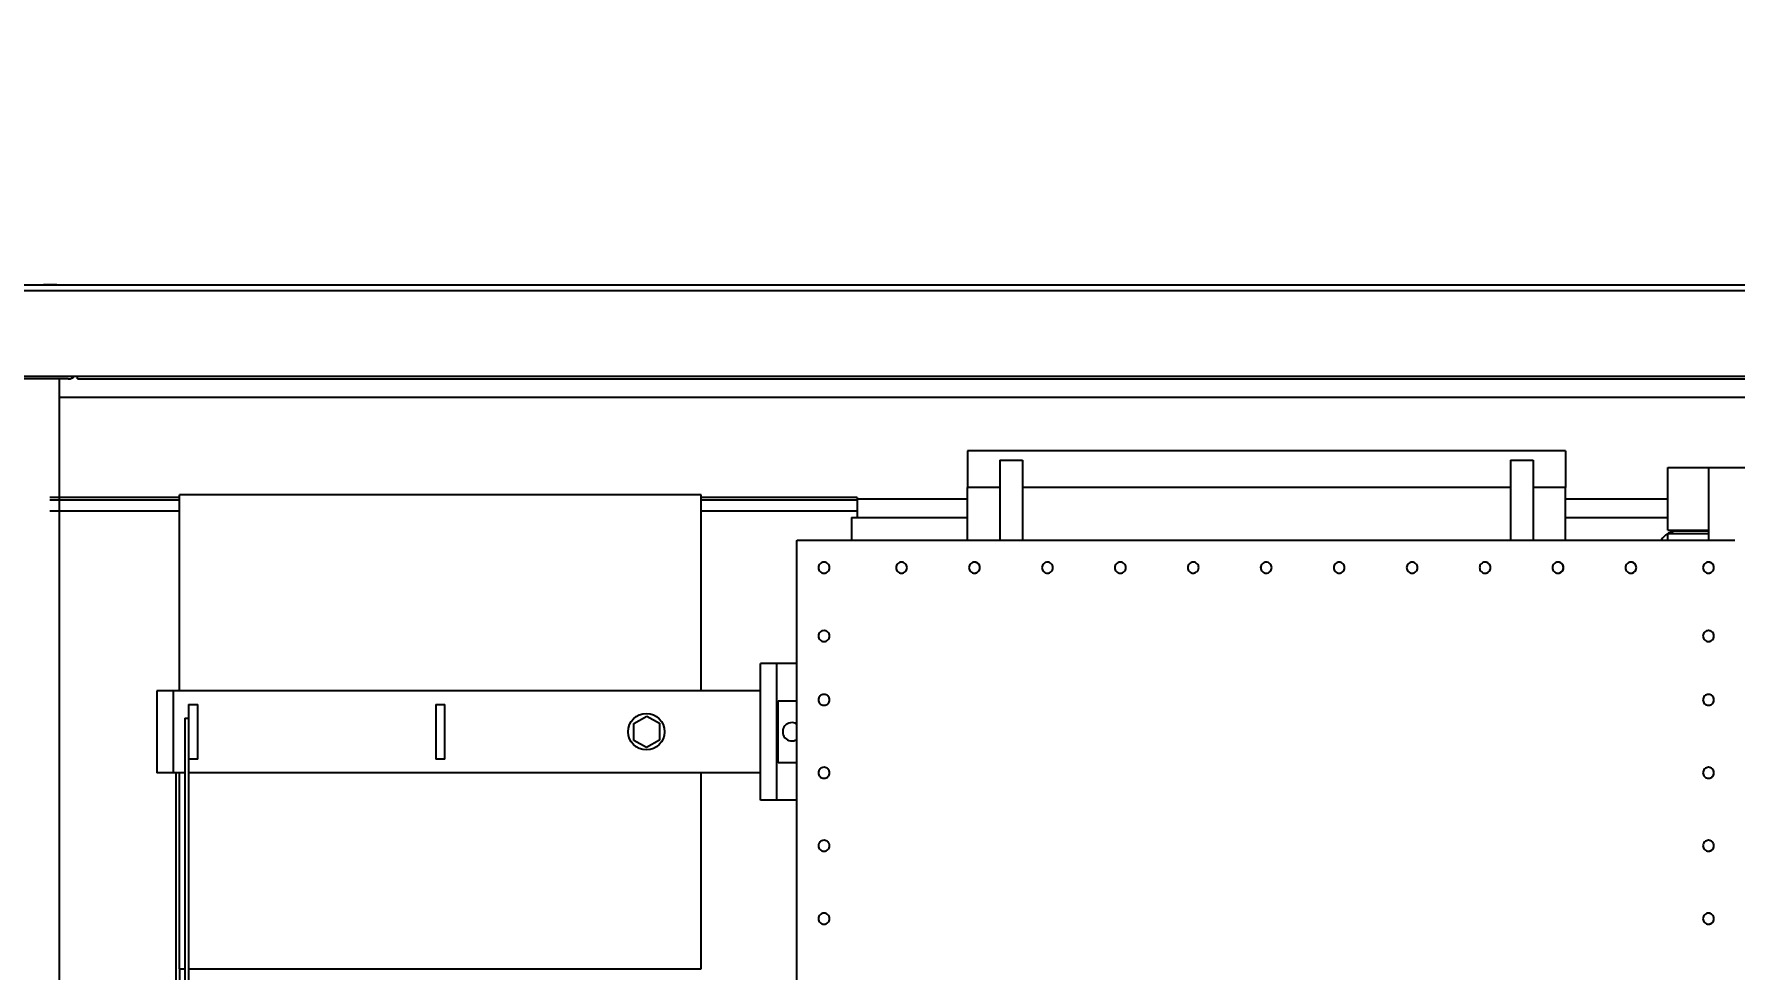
# Model space of a CAD drawing. Header units: feet. Extents: x -1522 to 1718, y -42 to 1309.
# Drawn here: x 36.11 to 42.23, y 12.65 to 16.02 of the extents above; entities that cross this region are included whole.
import ezdxf

# ---------------------------------------------------------------- set-up
doc = ezdxf.new("R2010")
doc.units = ezdxf.units.FT
doc.header["$MEASUREMENT"] = 0
doc.layers.add('E-EQPM-XFMR-1500V', color=141, linetype='Continuous')
doc.layers.add('G-NPLT', color=67, linetype='Continuous', plot=False)
doc.styles.add('NEI-A', font='arial.ttf')

# ---------------------------------------------------------------- blocks, each defined once
blk = doc.blocks.new('INV SKID')
at = {"layer": 'E-EQPM-XFMR-1500V', "linetype": 'Continuous'}
for p, q in [((-9.3537, 3.9871), (9.3537, 3.9871)), ((-0.0812, 3.9878), (-0.0819, 3.9871)), ((-0.0353, 3.9878), (-0.0812, 3.9878)), ((-0.0345, 3.9871), (-0.0353, 3.9878)), ((-9.3537, 3.659), (9.3537, 3.659)), ((0.0066, 3.6492), (-0.2559, 3.6492)), ((-0.0427, 3.6492), (-0.1083, 3.6492)), ((-0.0262, 3.6492), (-0.0262, -3.6474)), ((0.0394, 3.6492), (0.0394, 3.659)), ((0.0394, 3.6492), (9.3537, 3.6492)), ((-0.0262, 3.5835), (9.3537, 3.5835)), ((5.3937, 3.3907), (3.2415, 3.3907)), ((3.2415, 3.3907), (3.2415, 3.2587)), ((5.3937, 3.3907), (5.3937, 3.2587)), ((3.3579, 3.3572), (3.44, 3.3572)), ((3.3579, 3.3572), (3.3579, 3.0684)), ((3.44, 3.3572), (3.44, 3.0684)), ((5.1952, 3.3572), (5.2772, 3.3572)), ((5.1952, 3.3572), (5.1952, 3.0684)), ((5.2772, 3.3572), (5.2772, 3.0684)), ((5.7612, 3.3309), (8.7631, 3.3309)), ((5.7612, 3.1045), (5.7612, 3.3309)), ((5.9088, 3.0684), (5.9088, 3.3309)), ((3.3579, 3.2587), (3.2415, 3.2587)), ((3.3579, 3.2587), (3.2415, 3.2587)), ((3.2415, 3.0684), (3.2415, 3.2587)), ((5.1952, 3.2587), (3.44, 3.2587)), ((5.1952, 3.2587), (3.44, 3.2587)), ((5.3937, 3.2587), (5.2772, 3.2587)), ((5.3937, 3.2587), (5.2772, 3.2587)), ((5.3937, 3.0684), (5.3937, 3.2587)), ((0.4068, 3.2226), (-0.0591, 3.2226)), ((0.4068, 3.2128), (-0.0591, 3.2128)), ((0.4068, 2.5271), (0.4068, 3.2325)), ((2.2835, 3.2325), (0.4068, 3.2325)), ((2.2835, 2.5271), (2.2835, 3.2325)), ((2.8445, 3.2226), (2.2835, 3.2226)), ((2.8445, 3.2128), (2.2835, 3.2128)), ((2.8445, 3.2226), (2.8445, 3.2128)), ((3.2415, 3.2161), (2.8445, 3.2161)), ((2.8445, 3.2161), (2.8445, 3.1505)), ((5.7612, 3.2161), (5.3937, 3.2161)), ((0.4068, 3.1734), (-0.0591, 3.1734)), ((2.8445, 3.1734), (2.2835, 3.1734)), ((2.8248, 3.1505), (3.2415, 3.1505)), ((2.8248, 3.1505), (2.8248, 3.0684)), ((5.3937, 3.1505), (5.7612, 3.1505)), ((2.6274, -3.0634), (2.6274, 3.0652)), ((2.6274, -3.0634), (2.6274, 3.0652)), ((2.6307, 3.0684), (6.0029, 3.0684)), ((2.6307, 3.0684), (6.0029, 3.0684)), ((5.7612, 3.1045), (5.9088, 3.1045)), ((5.7612, 3.0931), (5.9088, 3.0931)), ((5.7612, 3.0684), (5.7612, 3.0931)), ((5.9088, 3.1013), (5.794, 3.1013)), ((2.5558, 2.6255), (2.4967, 2.6255)), ((2.4967, 2.1334), (2.4967, 2.6255)), ((2.6274, 2.6255), (2.5558, 2.6255)), ((2.5558, 2.1334), (2.5558, 2.6255)), ((2.5558, 2.1334), (2.5558, 2.6255)), ((0.3248, 2.5271), (0.3248, 2.2318)), ((2.4967, 2.5271), (0.3248, 2.5271)), ((0.3839, 2.5271), (0.3839, 2.2318)), ((0.4396, 2.4779), (0.4396, 2.3139)), ((0.4396, 2.4779), (0.4724, 2.4779)), ((0.4724, 2.281), (0.4724, 2.4779)), ((1.3287, 2.4779), (1.3615, 2.4779)), ((1.3287, 2.4779), (1.3287, 2.281)), ((1.3615, 2.281), (1.3615, 2.4779)), ((2.5607, 2.491), (2.6274, 2.491)), ((2.5607, 2.2679), (2.5607, 2.491)), ((0.4265, 2.4287), (0.4265, -2.4926)), ((0.4265, 2.4287), (0.4396, 2.4287)), ((0.4396, 2.4287), (0.4396, -2.4926)), ((2.0415, 2.409), (2.0883, 2.436)), ((2.0415, 2.3483), (2.0415, 2.409)), ((2.0883, 2.436), (2.1334, 2.41)), ((2.1334, 2.41), (2.1334, 2.3493)), ((2.0866, 2.3223), (2.0415, 2.3483)), ((2.1334, 2.3493), (2.0866, 2.3223)), ((0.4724, 2.281), (0.4396, 2.281)), ((1.3615, 2.281), (1.3287, 2.281)), ((2.6274, 2.2679), (2.5607, 2.2679)), ((0.4265, 2.2318), (0.3248, 2.2318)), ((0.3937, 2.2318), (0.3937, 0.1485)), ((0.4068, 1.5265), (0.4068, 2.2318)), ((2.4967, 2.2318), (0.4396, 2.2318)), ((2.2835, 1.5265), (2.2835, 2.2318)), ((2.5558, 2.1334), (2.4967, 2.1334)), ((2.6274, 2.1334), (2.5558, 2.1334)), ((0.4068, 1.5265), (0.4265, 1.5265)), ((0.4068, 1.5265), (0.4068, 0.8539)), ((0.4396, 1.5265), (2.2835, 1.5265))]:
    blk.add_line(p, q, dxfattribs=at)
at = {"layer": 'E-EQPM-XFMR-1500V'}
blk.add_lwpolyline([(-9.9049, 3.9674), (9.9049, 3.9674), (9.9049, -3.9657), (-9.9049, -3.9657)], close=True, dxfattribs=at)
at = {"layer": 'E-EQPM-XFMR-1500V', "linetype": 'Continuous'}
blk.add_circle((2.0866, 2.3795), 0.0656, dxfattribs=at)
for centre, radius, start, end in [((0.0066, 3.682), 0.0328, 270, 315.51517), ((5.794, 3.0356), 0.0656, 119.80143, 149.63949), ((5.794, 3.0356), 0.0656, 90, 117.6527), ((3.267, 2.97), 0.0197, 26.11837, 89.9944), ((3.267, 2.97), 0.0197, 270.00486, 333.72207), ((4.0543, 2.9701), 0.0197, 269.98975, 282.46054), ((4.0543, 2.9701), 0.0197, 269.98849, 282.46619), ((4.0544, 2.9699), 0.0196, 308.03658, 314.11446), ((4.0544, 2.9699), 0.0196, 308.03624, 314.11861), ((5.104, 2.97), 0.0197, 51.59656, 90.00021), ((5.104, 2.97), 0.0197, 269.96467, 308.01791), ((5.104, 2.97), 0.0197, 307.99992, 359.99801), ((5.104, 2.97), 0.0197, 0.00211, 51.57846), ((5.3664, 2.97), 0.0197, 26.11837, 89.9944), ((5.3664, 2.97), 0.0197, 270.00486, 333.72207), ((5.6289, 2.97), 0.0197, 26.11837, 89.9944), ((5.6289, 2.97), 0.0197, 270.00486, 333.72207), ((5.9077, 2.97), 0.0197, 26.11837, 89.9944), ((5.9077, 2.97), 0.0197, 270.00486, 333.72207), ((5.9077, 2.724), 0.0197, 26.11837, 89.9944), ((5.9077, 2.724), 0.0197, 270.00486, 333.72207), ((5.9077, 2.4943), 0.0197, 26.11837, 89.9944), ((5.9077, 2.4943), 0.0197, 270.00486, 333.72207), ((2.6099, 2.3795), 0.0328, 57.54684, 302.45863), ((5.9077, 2.2318), 0.0197, 26.11837, 89.9944), ((5.9077, 2.2318), 0.0197, 270.00486, 333.72207), ((5.9077, 1.9694), 0.0197, 26.11837, 89.9944), ((5.9077, 1.9694), 0.0197, 270.00486, 333.72207), ((5.9077, 1.7069), 0.0197, 26.11837, 89.9944), ((5.9077, 1.7069), 0.0197, 270.00486, 333.72207)]:
    blk.add_arc(centre, radius, start, end, dxfattribs=at)
for points, knots in [([(2.6274, 3.0652), (2.6274, 3.0659), (2.6279, 3.0673), (2.6291, 3.0681), (2.6298, 3.0683)], [0, 0, 0, 0, 0.499838, 1, 1, 1, 1]), ([(2.6274, 3.0652), (2.6274, 3.0659), (2.6279, 3.0673), (2.6291, 3.0681), (2.6298, 3.0683)], [0, 0, 0, 0, 0.499838, 1, 1, 1, 1]), ([(2.7258, 2.9897), (2.7232, 2.9897), (2.718, 2.9887), (2.7115, 2.9843), (2.7071, 2.9778), (2.7061, 2.9726), (2.7061, 2.97)], [0, 0, 0, 0, 0.24994, 0.499821, 0.749989, 1, 1, 1, 1]), ([(2.7258, 2.9897), (2.7232, 2.9897), (2.718, 2.9887), (2.7115, 2.9843), (2.7071, 2.9778), (2.7061, 2.9726), (2.7061, 2.97)], [0, 0, 0, 0, 0.24994, 0.499821, 0.749989, 1, 1, 1, 1]), ([(2.7061, 2.97), (2.7061, 2.9675), (2.7071, 2.9623), (2.7115, 2.9557), (2.718, 2.9514), (2.7232, 2.9503), (2.7258, 2.9503)], [0, 0, 0, 0, 0.250013, 0.50015, 0.750038, 1, 1, 1, 1]), ([(2.7061, 2.97), (2.7061, 2.9675), (2.7071, 2.9623), (2.7115, 2.9557), (2.718, 2.9514), (2.7232, 2.9503), (2.7258, 2.9503)], [0, 0, 0, 0, 0.250013, 0.50015, 0.750038, 1, 1, 1, 1]), ([(2.7454, 2.97), (2.7454, 2.9726), (2.7444, 2.9778), (2.74, 2.9843), (2.7335, 2.9887), (2.7283, 2.9897), (2.7258, 2.9897)], [0, 0, 0, 0, 0.250013, 0.50015, 0.750038, 1, 1, 1, 1]), ([(2.7454, 2.97), (2.7454, 2.9726), (2.7444, 2.9778), (2.74, 2.9843), (2.7335, 2.9887), (2.7283, 2.9897), (2.7258, 2.9897)], [0, 0, 0, 0, 0.250013, 0.50015, 0.750038, 1, 1, 1, 1]), ([(2.7258, 2.9503), (2.7283, 2.9503), (2.7335, 2.9514), (2.74, 2.9557), (2.7444, 2.9623), (2.7454, 2.9675), (2.7454, 2.97)], [0, 0, 0, 0, 0.24994, 0.499821, 0.749989, 1, 1, 1, 1]), ([(2.7258, 2.9503), (2.7283, 2.9503), (2.7335, 2.9514), (2.74, 2.9557), (2.7444, 2.9623), (2.7454, 2.9675), (2.7454, 2.97)], [0, 0, 0, 0, 0.24994, 0.499821, 0.749989, 1, 1, 1, 1]), ([(3.0046, 2.9897), (3.002, 2.9897), (2.9968, 2.9887), (2.9903, 2.9843), (2.9859, 2.9778), (2.9849, 2.9726), (2.9849, 2.97)], [0, 0, 0, 0, 0.24994, 0.499821, 0.749989, 1, 1, 1, 1]), ([(3.0046, 2.9897), (3.002, 2.9897), (2.9968, 2.9887), (2.9903, 2.9843), (2.9859, 2.9778), (2.9849, 2.9726), (2.9849, 2.97)], [0, 0, 0, 0, 0.24994, 0.499821, 0.749989, 1, 1, 1, 1]), ([(2.9849, 2.97), (2.9849, 2.9675), (2.9859, 2.9623), (2.9903, 2.9557), (2.9968, 2.9514), (3.002, 2.9503), (3.0046, 2.9503)], [0, 0, 0, 0, 0.250013, 0.50015, 0.750038, 1, 1, 1, 1]), ([(2.9849, 2.97), (2.9849, 2.9675), (2.9859, 2.9623), (2.9903, 2.9557), (2.9968, 2.9514), (3.002, 2.9503), (3.0046, 2.9503)], [0, 0, 0, 0, 0.250013, 0.50015, 0.750038, 1, 1, 1, 1]), ([(3.0243, 2.97), (3.0243, 2.9726), (3.0232, 2.9778), (3.0189, 2.9843), (3.0123, 2.9887), (3.0071, 2.9897), (3.0046, 2.9897)], [0, 0, 0, 0, 0.250013, 0.50015, 0.750038, 1, 1, 1, 1]), ([(3.0243, 2.97), (3.0243, 2.9726), (3.0232, 2.9778), (3.0189, 2.9843), (3.0123, 2.9887), (3.0071, 2.9897), (3.0046, 2.9897)], [0, 0, 0, 0, 0.250013, 0.50015, 0.750038, 1, 1, 1, 1]), ([(3.0046, 2.9503), (3.0071, 2.9503), (3.0123, 2.9514), (3.0189, 2.9557), (3.0232, 2.9623), (3.0243, 2.9675), (3.0243, 2.97)], [0, 0, 0, 0, 0.24994, 0.499821, 0.749989, 1, 1, 1, 1]), ([(3.0046, 2.9503), (3.0071, 2.9503), (3.0123, 2.9514), (3.0189, 2.9557), (3.0232, 2.9623), (3.0243, 2.9675), (3.0243, 2.97)], [0, 0, 0, 0, 0.24994, 0.499821, 0.749989, 1, 1, 1, 1]), ([(3.267, 2.9897), (3.2644, 2.9897), (3.2593, 2.9887), (3.2527, 2.9843), (3.2484, 2.9778), (3.2473, 2.9726), (3.2473, 2.97)], [0, 0, 0, 0, 0.24994, 0.499821, 0.749989, 1, 1, 1, 1]), ([(3.267, 2.9897), (3.2644, 2.9897), (3.2593, 2.9887), (3.2527, 2.9843), (3.2484, 2.9778), (3.2473, 2.9726), (3.2473, 2.97)], [0, 0, 0, 0, 0.24994, 0.499821, 0.749989, 1, 1, 1, 1]), ([(3.2473, 2.97), (3.2473, 2.9675), (3.2484, 2.9623), (3.2527, 2.9557), (3.2593, 2.9514), (3.2644, 2.9503), (3.267, 2.9503)], [0, 0, 0, 0, 0.250013, 0.50015, 0.750038, 1, 1, 1, 1]), ([(3.2473, 2.97), (3.2473, 2.9675), (3.2484, 2.9623), (3.2527, 2.9557), (3.2593, 2.9514), (3.2644, 2.9503), (3.267, 2.9503)], [0, 0, 0, 0, 0.250013, 0.50015, 0.750038, 1, 1, 1, 1]), ([(3.2867, 2.97), (3.2867, 2.9726), (3.2857, 2.9778), (3.2813, 2.9843), (3.2747, 2.9887), (3.2696, 2.9897), (3.267, 2.9897)], [0, 0, 0, 0, 0.250013, 0.50015, 0.750038, 1, 1, 1, 1]), ([(3.267, 2.9503), (3.2696, 2.9503), (3.2747, 2.9514), (3.2813, 2.9557), (3.2857, 2.9623), (3.2867, 2.9675), (3.2867, 2.97)], [0, 0, 0, 0, 0.24994, 0.499821, 0.749989, 1, 1, 1, 1]), ([(3.5294, 2.9897), (3.5269, 2.9897), (3.5217, 2.9887), (3.5152, 2.9843), (3.5108, 2.9778), (3.5098, 2.9726), (3.5098, 2.97)], [0, 0, 0, 0, 0.24994, 0.499821, 0.749989, 1, 1, 1, 1]), ([(3.5294, 2.9897), (3.5269, 2.9897), (3.5217, 2.9887), (3.5152, 2.9843), (3.5108, 2.9778), (3.5098, 2.9726), (3.5098, 2.97)], [0, 0, 0, 0, 0.24994, 0.499821, 0.749989, 1, 1, 1, 1]), ([(3.5098, 2.97), (3.5098, 2.9675), (3.5108, 2.9623), (3.5152, 2.9557), (3.5217, 2.9514), (3.5269, 2.9503), (3.5294, 2.9503)], [0, 0, 0, 0, 0.250013, 0.50015, 0.750038, 1, 1, 1, 1]), ([(3.5098, 2.97), (3.5098, 2.9675), (3.5108, 2.9623), (3.5152, 2.9557), (3.5217, 2.9514), (3.5269, 2.9503), (3.5294, 2.9503)], [0, 0, 0, 0, 0.250013, 0.50015, 0.750038, 1, 1, 1, 1]), ([(3.5491, 2.97), (3.5491, 2.9726), (3.5481, 2.9778), (3.5437, 2.9843), (3.5372, 2.9887), (3.532, 2.9897), (3.5294, 2.9897)], [0, 0, 0, 0, 0.250013, 0.50015, 0.750038, 1, 1, 1, 1]), ([(3.5491, 2.97), (3.5491, 2.9726), (3.5481, 2.9778), (3.5437, 2.9843), (3.5372, 2.9887), (3.532, 2.9897), (3.5294, 2.9897)], [0, 0, 0, 0, 0.250013, 0.50015, 0.750038, 1, 1, 1, 1]), ([(3.5294, 2.9503), (3.532, 2.9503), (3.5372, 2.9514), (3.5437, 2.9557), (3.5481, 2.9623), (3.5491, 2.9675), (3.5491, 2.97)], [0, 0, 0, 0, 0.24994, 0.499821, 0.749989, 1, 1, 1, 1]), ([(3.5294, 2.9503), (3.532, 2.9503), (3.5372, 2.9514), (3.5437, 2.9557), (3.5481, 2.9623), (3.5491, 2.9675), (3.5491, 2.97)], [0, 0, 0, 0, 0.24994, 0.499821, 0.749989, 1, 1, 1, 1]), ([(3.7919, 2.9897), (3.7893, 2.9897), (3.7841, 2.9887), (3.7776, 2.9843), (3.7732, 2.9778), (3.7722, 2.9726), (3.7722, 2.97)], [0, 0, 0, 0, 0.24994, 0.499821, 0.749989, 1, 1, 1, 1]), ([(3.7919, 2.9897), (3.7893, 2.9897), (3.7841, 2.9887), (3.7776, 2.9843), (3.7732, 2.9778), (3.7722, 2.9726), (3.7722, 2.97)], [0, 0, 0, 0, 0.24994, 0.499821, 0.749989, 1, 1, 1, 1]), ([(3.7722, 2.97), (3.7722, 2.9675), (3.7732, 2.9623), (3.7776, 2.9557), (3.7841, 2.9514), (3.7893, 2.9503), (3.7919, 2.9503)], [0, 0, 0, 0, 0.250013, 0.50015, 0.750038, 1, 1, 1, 1]), ([(3.7722, 2.97), (3.7722, 2.9675), (3.7732, 2.9623), (3.7776, 2.9557), (3.7841, 2.9514), (3.7893, 2.9503), (3.7919, 2.9503)], [0, 0, 0, 0, 0.250013, 0.50015, 0.750038, 1, 1, 1, 1]), ([(3.8115, 2.97), (3.8115, 2.9726), (3.8105, 2.9778), (3.8061, 2.9843), (3.7996, 2.9887), (3.7944, 2.9897), (3.7919, 2.9897)], [0, 0, 0, 0, 0.250013, 0.50015, 0.750038, 1, 1, 1, 1]), ([(3.8115, 2.97), (3.8115, 2.9726), (3.8105, 2.9778), (3.8061, 2.9843), (3.7996, 2.9887), (3.7944, 2.9897), (3.7919, 2.9897)], [0, 0, 0, 0, 0.250013, 0.50015, 0.750038, 1, 1, 1, 1]), ([(3.7919, 2.9503), (3.7944, 2.9503), (3.7996, 2.9514), (3.8061, 2.9557), (3.8105, 2.9623), (3.8115, 2.9675), (3.8115, 2.97)], [0, 0, 0, 0, 0.24994, 0.499821, 0.749989, 1, 1, 1, 1]), ([(3.7919, 2.9503), (3.7944, 2.9503), (3.7996, 2.9514), (3.8061, 2.9557), (3.8105, 2.9623), (3.8115, 2.9675), (3.8115, 2.97)], [0, 0, 0, 0, 0.24994, 0.499821, 0.749989, 1, 1, 1, 1]), ([(4.0543, 2.9897), (4.0517, 2.9897), (4.0466, 2.9887), (4.04, 2.9843), (4.0356, 2.9778), (4.0346, 2.9726), (4.0346, 2.97)], [0, 0, 0, 0, 0.24994, 0.499821, 0.749989, 1, 1, 1, 1]), ([(4.0543, 2.9897), (4.0517, 2.9897), (4.0466, 2.9887), (4.04, 2.9843), (4.0356, 2.9778), (4.0346, 2.9726), (4.0346, 2.97)], [0, 0, 0, 0, 0.24994, 0.499821, 0.749989, 1, 1, 1, 1]), ([(4.0346, 2.97), (4.0346, 2.9675), (4.0356, 2.9623), (4.04, 2.9557), (4.0466, 2.9514), (4.0517, 2.9503), (4.0543, 2.9503)], [0, 0, 0, 0, 0.250013, 0.50015, 0.750038, 1, 1, 1, 1]), ([(4.0346, 2.97), (4.0346, 2.9675), (4.0356, 2.9623), (4.04, 2.9557), (4.0466, 2.9514), (4.0517, 2.9503), (4.0543, 2.9503)], [0, 0, 0, 0, 0.250018, 0.50015, 0.750042, 1, 1, 1, 1]), ([(4.074, 2.97), (4.074, 2.9726), (4.0729, 2.9778), (4.0686, 2.9843), (4.062, 2.9887), (4.0569, 2.9897), (4.0543, 2.9897)], [0, 0, 0, 0, 0.250013, 0.50015, 0.750038, 1, 1, 1, 1]), ([(4.074, 2.97), (4.074, 2.9726), (4.0729, 2.9778), (4.0686, 2.9843), (4.062, 2.9887), (4.0569, 2.9897), (4.0543, 2.9897)], [0, 0, 0, 0, 0.250013, 0.50015, 0.750038, 1, 1, 1, 1]), ([(4.3167, 2.9897), (4.3142, 2.9897), (4.309, 2.9887), (4.3024, 2.9843), (4.2981, 2.9778), (4.297, 2.9726), (4.297, 2.97)], [0, 0, 0, 0, 0.24994, 0.499821, 0.749989, 1, 1, 1, 1]), ([(4.3167, 2.9897), (4.3142, 2.9897), (4.309, 2.9887), (4.3024, 2.9843), (4.2981, 2.9778), (4.297, 2.9726), (4.297, 2.97)], [0, 0, 0, 0, 0.24994, 0.499821, 0.749989, 1, 1, 1, 1]), ([(4.297, 2.97), (4.297, 2.9675), (4.2981, 2.9623), (4.3024, 2.9557), (4.309, 2.9514), (4.3142, 2.9503), (4.3167, 2.9503)], [0, 0, 0, 0, 0.250013, 0.50015, 0.750038, 1, 1, 1, 1]), ([(4.297, 2.97), (4.297, 2.9675), (4.2981, 2.9623), (4.3024, 2.9557), (4.309, 2.9514), (4.3142, 2.9503), (4.3167, 2.9503)], [0, 0, 0, 0, 0.250013, 0.50015, 0.750038, 1, 1, 1, 1]), ([(4.3364, 2.97), (4.3364, 2.9726), (4.3354, 2.9778), (4.331, 2.9843), (4.3245, 2.9887), (4.3193, 2.9897), (4.3167, 2.9897)], [0, 0, 0, 0, 0.250013, 0.50015, 0.750038, 1, 1, 1, 1]), ([(4.3364, 2.97), (4.3364, 2.9726), (4.3354, 2.9778), (4.331, 2.9843), (4.3245, 2.9887), (4.3193, 2.9897), (4.3167, 2.9897)], [0, 0, 0, 0, 0.250013, 0.50015, 0.750038, 1, 1, 1, 1]), ([(4.3167, 2.9503), (4.3193, 2.9503), (4.3245, 2.9514), (4.331, 2.9557), (4.3354, 2.9623), (4.3364, 2.9675), (4.3364, 2.97)], [0, 0, 0, 0, 0.24994, 0.499821, 0.749989, 1, 1, 1, 1]), ([(4.3167, 2.9503), (4.3193, 2.9503), (4.3245, 2.9514), (4.331, 2.9557), (4.3354, 2.9623), (4.3364, 2.9675), (4.3364, 2.97)], [0, 0, 0, 0, 0.24994, 0.499821, 0.749989, 1, 1, 1, 1]), ([(4.5791, 2.9897), (4.5766, 2.9897), (4.5714, 2.9887), (4.5649, 2.9843), (4.5605, 2.9778), (4.5595, 2.9726), (4.5595, 2.97)], [0, 0, 0, 0, 0.24994, 0.499821, 0.749989, 1, 1, 1, 1]), ([(4.5791, 2.9897), (4.5766, 2.9897), (4.5714, 2.9887), (4.5649, 2.9843), (4.5605, 2.9778), (4.5595, 2.9726), (4.5595, 2.97)], [0, 0, 0, 0, 0.24994, 0.499821, 0.749989, 1, 1, 1, 1]), ([(4.5595, 2.97), (4.5595, 2.9675), (4.5605, 2.9623), (4.5649, 2.9557), (4.5714, 2.9514), (4.5766, 2.9503), (4.5791, 2.9503)], [0, 0, 0, 0, 0.250013, 0.50015, 0.750038, 1, 1, 1, 1]), ([(4.5595, 2.97), (4.5595, 2.9675), (4.5605, 2.9623), (4.5649, 2.9557), (4.5714, 2.9514), (4.5766, 2.9503), (4.5791, 2.9503)], [0, 0, 0, 0, 0.250013, 0.50015, 0.750038, 1, 1, 1, 1]), ([(4.5988, 2.97), (4.5988, 2.9726), (4.5978, 2.9778), (4.5934, 2.9843), (4.5869, 2.9887), (4.5817, 2.9897), (4.5791, 2.9897)], [0, 0, 0, 0, 0.250013, 0.50015, 0.750038, 1, 1, 1, 1]), ([(4.5988, 2.97), (4.5988, 2.9726), (4.5978, 2.9778), (4.5934, 2.9843), (4.5869, 2.9887), (4.5817, 2.9897), (4.5791, 2.9897)], [0, 0, 0, 0, 0.250013, 0.50015, 0.750038, 1, 1, 1, 1]), ([(4.5791, 2.9503), (4.5817, 2.9503), (4.5869, 2.9514), (4.5934, 2.9557), (4.5978, 2.9623), (4.5988, 2.9675), (4.5988, 2.97)], [0, 0, 0, 0, 0.24994, 0.499821, 0.749989, 1, 1, 1, 1]), ([(4.5791, 2.9503), (4.5817, 2.9503), (4.5869, 2.9514), (4.5934, 2.9557), (4.5978, 2.9623), (4.5988, 2.9675), (4.5988, 2.97)], [0, 0, 0, 0, 0.24994, 0.499821, 0.749989, 1, 1, 1, 1]), ([(4.8416, 2.9897), (4.839, 2.9897), (4.8338, 2.9887), (4.8273, 2.9843), (4.8229, 2.9778), (4.8219, 2.9726), (4.8219, 2.97)], [0, 0, 0, 0, 0.24994, 0.499821, 0.749989, 1, 1, 1, 1]), ([(4.8416, 2.9897), (4.839, 2.9897), (4.8338, 2.9887), (4.8273, 2.9843), (4.8229, 2.9778), (4.8219, 2.9726), (4.8219, 2.97)], [0, 0, 0, 0, 0.24994, 0.499821, 0.749989, 1, 1, 1, 1]), ([(4.8219, 2.97), (4.8219, 2.9675), (4.8229, 2.9623), (4.8273, 2.9557), (4.8338, 2.9514), (4.839, 2.9503), (4.8416, 2.9503)], [0, 0, 0, 0, 0.250013, 0.50015, 0.750038, 1, 1, 1, 1]), ([(4.8219, 2.97), (4.8219, 2.9675), (4.8229, 2.9623), (4.8273, 2.9557), (4.8338, 2.9514), (4.839, 2.9503), (4.8416, 2.9503)], [0, 0, 0, 0, 0.250013, 0.50015, 0.750038, 1, 1, 1, 1]), ([(4.8613, 2.97), (4.8613, 2.9726), (4.8602, 2.9778), (4.8559, 2.9843), (4.8493, 2.9887), (4.8441, 2.9897), (4.8416, 2.9897)], [0, 0, 0, 0, 0.250013, 0.50015, 0.750038, 1, 1, 1, 1]), ([(4.8613, 2.97), (4.8613, 2.9726), (4.8602, 2.9778), (4.8559, 2.9843), (4.8493, 2.9887), (4.8441, 2.9897), (4.8416, 2.9897)], [0, 0, 0, 0, 0.250013, 0.50015, 0.750038, 1, 1, 1, 1]), ([(4.8416, 2.9503), (4.8441, 2.9503), (4.8493, 2.9514), (4.8559, 2.9557), (4.8602, 2.9623), (4.8613, 2.9675), (4.8613, 2.97)], [0, 0, 0, 0, 0.24994, 0.499821, 0.749989, 1, 1, 1, 1]), ([(4.8416, 2.9503), (4.8441, 2.9503), (4.8493, 2.9514), (4.8559, 2.9557), (4.8602, 2.9623), (4.8613, 2.9675), (4.8613, 2.97)], [0, 0, 0, 0, 0.24994, 0.499821, 0.749989, 1, 1, 1, 1]), ([(5.104, 2.9897), (5.1014, 2.9897), (5.0963, 2.9887), (5.0897, 2.9843), (5.0853, 2.9778), (5.0843, 2.9726), (5.0843, 2.97)], [0, 0, 0, 0, 0.24994, 0.499821, 0.749989, 1, 1, 1, 1]), ([(5.104, 2.9897), (5.1014, 2.9897), (5.0963, 2.9887), (5.0897, 2.9843), (5.0853, 2.9778), (5.0843, 2.9726), (5.0843, 2.97)], [0, 0, 0, 0, 0.24994, 0.499821, 0.749989, 1, 1, 1, 1]), ([(5.0843, 2.97), (5.0843, 2.9675), (5.0853, 2.9623), (5.0897, 2.9557), (5.0963, 2.9514), (5.1014, 2.9503), (5.104, 2.9503)], [0, 0, 0, 0, 0.250013, 0.50015, 0.750038, 1, 1, 1, 1]), ([(5.0843, 2.97), (5.0843, 2.9675), (5.0853, 2.9623), (5.0897, 2.9557), (5.0963, 2.9514), (5.1014, 2.9503), (5.104, 2.9503)], [0, 0, 0, 0, 0.250013, 0.50015, 0.750038, 1, 1, 1, 1]), ([(5.1237, 2.97), (5.1237, 2.9726), (5.1227, 2.9778), (5.1183, 2.9843), (5.1117, 2.9887), (5.1066, 2.9897), (5.104, 2.9897)], [0, 0, 0, 0, 0.250013, 0.50015, 0.750038, 1, 1, 1, 1]), ([(5.104, 2.9503), (5.1066, 2.9503), (5.1117, 2.9514), (5.1183, 2.9557), (5.1227, 2.9623), (5.1237, 2.9675), (5.1237, 2.97)], [0, 0, 0, 0, 0.24994, 0.499821, 0.749989, 1, 1, 1, 1]), ([(5.3664, 2.9897), (5.3639, 2.9897), (5.3587, 2.9887), (5.3521, 2.9843), (5.3478, 2.9778), (5.3467, 2.9726), (5.3467, 2.97)], [0, 0, 0, 0, 0.24994, 0.499821, 0.749989, 1, 1, 1, 1]), ([(5.3664, 2.9897), (5.3639, 2.9897), (5.3587, 2.9887), (5.3521, 2.9843), (5.3478, 2.9778), (5.3467, 2.9726), (5.3467, 2.97)], [0, 0, 0, 0, 0.24994, 0.499821, 0.749989, 1, 1, 1, 1]), ([(5.3467, 2.97), (5.3467, 2.9675), (5.3478, 2.9623), (5.3521, 2.9557), (5.3587, 2.9514), (5.3639, 2.9503), (5.3664, 2.9503)], [0, 0, 0, 0, 0.250013, 0.50015, 0.750038, 1, 1, 1, 1]), ([(5.3467, 2.97), (5.3467, 2.9675), (5.3478, 2.9623), (5.3521, 2.9557), (5.3587, 2.9514), (5.3639, 2.9503), (5.3664, 2.9503)], [0, 0, 0, 0, 0.250013, 0.50015, 0.750038, 1, 1, 1, 1]), ([(5.3861, 2.97), (5.3861, 2.9726), (5.3851, 2.9778), (5.3807, 2.9843), (5.3742, 2.9887), (5.369, 2.9897), (5.3664, 2.9897)], [0, 0, 0, 0, 0.250013, 0.50015, 0.750038, 1, 1, 1, 1]), ([(5.3664, 2.9503), (5.369, 2.9503), (5.3742, 2.9514), (5.3807, 2.9557), (5.3851, 2.9623), (5.3861, 2.9675), (5.3861, 2.97)], [0, 0, 0, 0, 0.24994, 0.499821, 0.749989, 1, 1, 1, 1]), ([(5.6289, 2.9897), (5.6263, 2.9897), (5.6211, 2.9887), (5.6146, 2.9843), (5.6102, 2.9778), (5.6092, 2.9726), (5.6092, 2.97)], [0, 0, 0, 0, 0.24994, 0.499821, 0.749989, 1, 1, 1, 1]), ([(5.6289, 2.9897), (5.6263, 2.9897), (5.6211, 2.9887), (5.6146, 2.9843), (5.6102, 2.9778), (5.6092, 2.9726), (5.6092, 2.97)], [0, 0, 0, 0, 0.24994, 0.499821, 0.749989, 1, 1, 1, 1]), ([(5.6092, 2.97), (5.6092, 2.9675), (5.6102, 2.9623), (5.6146, 2.9557), (5.6211, 2.9514), (5.6263, 2.9503), (5.6289, 2.9503)], [0, 0, 0, 0, 0.250013, 0.50015, 0.750038, 1, 1, 1, 1]), ([(5.6092, 2.97), (5.6092, 2.9675), (5.6102, 2.9623), (5.6146, 2.9557), (5.6211, 2.9514), (5.6263, 2.9503), (5.6289, 2.9503)], [0, 0, 0, 0, 0.250013, 0.50015, 0.750038, 1, 1, 1, 1]), ([(5.6485, 2.97), (5.6485, 2.9726), (5.6475, 2.9778), (5.6431, 2.9843), (5.6366, 2.9887), (5.6314, 2.9897), (5.6289, 2.9897)], [0, 0, 0, 0, 0.250013, 0.50015, 0.750038, 1, 1, 1, 1]), ([(5.6289, 2.9503), (5.6314, 2.9503), (5.6366, 2.9514), (5.6431, 2.9557), (5.6475, 2.9623), (5.6485, 2.9675), (5.6485, 2.97)], [0, 0, 0, 0, 0.24994, 0.499821, 0.749989, 1, 1, 1, 1]), ([(5.9077, 2.9897), (5.9051, 2.9897), (5.9, 2.9887), (5.8934, 2.9843), (5.889, 2.9778), (5.888, 2.9726), (5.888, 2.97)], [0, 0, 0, 0, 0.24994, 0.499821, 0.749989, 1, 1, 1, 1]), ([(5.9077, 2.9897), (5.9051, 2.9897), (5.9, 2.9887), (5.8934, 2.9843), (5.889, 2.9778), (5.888, 2.9726), (5.888, 2.97)], [0, 0, 0, 0, 0.24994, 0.499821, 0.749989, 1, 1, 1, 1]), ([(5.888, 2.97), (5.888, 2.9675), (5.889, 2.9623), (5.8934, 2.9557), (5.9, 2.9514), (5.9051, 2.9503), (5.9077, 2.9503)], [0, 0, 0, 0, 0.250013, 0.50015, 0.750038, 1, 1, 1, 1]), ([(5.888, 2.97), (5.888, 2.9675), (5.889, 2.9623), (5.8934, 2.9557), (5.9, 2.9514), (5.9051, 2.9503), (5.9077, 2.9503)], [0, 0, 0, 0, 0.250013, 0.50015, 0.750038, 1, 1, 1, 1]), ([(5.9274, 2.97), (5.9274, 2.9726), (5.9263, 2.9778), (5.922, 2.9843), (5.9154, 2.9887), (5.9102, 2.9897), (5.9077, 2.9897)], [0, 0, 0, 0, 0.250013, 0.50015, 0.750038, 1, 1, 1, 1]), ([(5.9077, 2.9503), (5.9102, 2.9503), (5.9154, 2.9514), (5.922, 2.9557), (5.9263, 2.9623), (5.9274, 2.9675), (5.9274, 2.97)], [0, 0, 0, 0, 0.24994, 0.499821, 0.749989, 1, 1, 1, 1]), ([(2.7258, 2.7436), (2.7232, 2.7436), (2.718, 2.7426), (2.7115, 2.7382), (2.7071, 2.7317), (2.7061, 2.7265), (2.7061, 2.724)], [0, 0, 0, 0, 0.24994, 0.499821, 0.749989, 1, 1, 1, 1]), ([(2.7258, 2.7436), (2.7232, 2.7436), (2.718, 2.7426), (2.7115, 2.7382), (2.7071, 2.7317), (2.7061, 2.7265), (2.7061, 2.724)], [0, 0, 0, 0, 0.24994, 0.499821, 0.749989, 1, 1, 1, 1]), ([(2.7061, 2.724), (2.7061, 2.7214), (2.7071, 2.7162), (2.7115, 2.7097), (2.718, 2.7053), (2.7232, 2.7043), (2.7258, 2.7043)], [0, 0, 0, 0, 0.250013, 0.50015, 0.750038, 1, 1, 1, 1]), ([(2.7061, 2.724), (2.7061, 2.7214), (2.7071, 2.7162), (2.7115, 2.7097), (2.718, 2.7053), (2.7232, 2.7043), (2.7258, 2.7043)], [0, 0, 0, 0, 0.250013, 0.50015, 0.750038, 1, 1, 1, 1]), ([(2.7454, 2.724), (2.7454, 2.7265), (2.7444, 2.7317), (2.74, 2.7382), (2.7335, 2.7426), (2.7283, 2.7436), (2.7258, 2.7436)], [0, 0, 0, 0, 0.250013, 0.50015, 0.750038, 1, 1, 1, 1]), ([(2.7454, 2.724), (2.7454, 2.7265), (2.7444, 2.7317), (2.74, 2.7382), (2.7335, 2.7426), (2.7283, 2.7436), (2.7258, 2.7436)], [0, 0, 0, 0, 0.250013, 0.50015, 0.750038, 1, 1, 1, 1]), ([(2.7258, 2.7043), (2.7283, 2.7043), (2.7335, 2.7053), (2.74, 2.7097), (2.7444, 2.7162), (2.7454, 2.7214), (2.7454, 2.724)], [0, 0, 0, 0, 0.24994, 0.499821, 0.749989, 1, 1, 1, 1]), ([(2.7258, 2.7043), (2.7283, 2.7043), (2.7335, 2.7053), (2.74, 2.7097), (2.7444, 2.7162), (2.7454, 2.7214), (2.7454, 2.724)], [0, 0, 0, 0, 0.24994, 0.499821, 0.749989, 1, 1, 1, 1]), ([(5.9077, 2.7436), (5.9051, 2.7436), (5.9, 2.7426), (5.8934, 2.7382), (5.889, 2.7317), (5.888, 2.7265), (5.888, 2.724)], [0, 0, 0, 0, 0.24994, 0.499821, 0.749989, 1, 1, 1, 1]), ([(5.9077, 2.7436), (5.9051, 2.7436), (5.9, 2.7426), (5.8934, 2.7382), (5.889, 2.7317), (5.888, 2.7265), (5.888, 2.724)], [0, 0, 0, 0, 0.24994, 0.499821, 0.749989, 1, 1, 1, 1]), ([(5.888, 2.724), (5.888, 2.7214), (5.889, 2.7162), (5.8934, 2.7097), (5.9, 2.7053), (5.9051, 2.7043), (5.9077, 2.7043)], [0, 0, 0, 0, 0.250013, 0.50015, 0.750038, 1, 1, 1, 1]), ([(5.888, 2.724), (5.888, 2.7214), (5.889, 2.7162), (5.8934, 2.7097), (5.9, 2.7053), (5.9051, 2.7043), (5.9077, 2.7043)], [0, 0, 0, 0, 0.250013, 0.50015, 0.750038, 1, 1, 1, 1]), ([(5.9274, 2.724), (5.9274, 2.7265), (5.9263, 2.7317), (5.922, 2.7382), (5.9154, 2.7426), (5.9102, 2.7436), (5.9077, 2.7436)], [0, 0, 0, 0, 0.250013, 0.50015, 0.750038, 1, 1, 1, 1]), ([(5.9077, 2.7043), (5.9102, 2.7043), (5.9154, 2.7053), (5.922, 2.7097), (5.9263, 2.7162), (5.9274, 2.7214), (5.9274, 2.724)], [0, 0, 0, 0, 0.24994, 0.499821, 0.749989, 1, 1, 1, 1]), ([(2.7258, 2.514), (2.7232, 2.514), (2.718, 2.513), (2.7115, 2.5086), (2.7071, 2.502), (2.7061, 2.4969), (2.7061, 2.4943)], [0, 0, 0, 0, 0.24994, 0.499821, 0.749989, 1, 1, 1, 1]), ([(2.7258, 2.514), (2.7232, 2.514), (2.718, 2.513), (2.7115, 2.5086), (2.7071, 2.502), (2.7061, 2.4969), (2.7061, 2.4943)], [0, 0, 0, 0, 0.24994, 0.499821, 0.749989, 1, 1, 1, 1]), ([(2.7454, 2.4943), (2.7454, 2.4969), (2.7444, 2.502), (2.74, 2.5086), (2.7335, 2.513), (2.7283, 2.514), (2.7258, 2.514)], [0, 0, 0, 0, 0.250013, 0.50015, 0.750038, 1, 1, 1, 1]), ([(2.7454, 2.4943), (2.7454, 2.4969), (2.7444, 2.502), (2.74, 2.5086), (2.7335, 2.513), (2.7283, 2.514), (2.7258, 2.514)], [0, 0, 0, 0, 0.250013, 0.50015, 0.750038, 1, 1, 1, 1]), ([(5.9077, 2.514), (5.9051, 2.514), (5.9, 2.513), (5.8934, 2.5086), (5.889, 2.502), (5.888, 2.4969), (5.888, 2.4943)], [0, 0, 0, 0, 0.24994, 0.499821, 0.749989, 1, 1, 1, 1]), ([(5.9077, 2.514), (5.9051, 2.514), (5.9, 2.513), (5.8934, 2.5086), (5.889, 2.502), (5.888, 2.4969), (5.888, 2.4943)], [0, 0, 0, 0, 0.24994, 0.499821, 0.749989, 1, 1, 1, 1]), ([(5.9274, 2.4943), (5.9274, 2.4969), (5.9263, 2.502), (5.922, 2.5086), (5.9154, 2.513), (5.9102, 2.514), (5.9077, 2.514)], [0, 0, 0, 0, 0.250013, 0.50015, 0.750038, 1, 1, 1, 1]), ([(2.7061, 2.4943), (2.7061, 2.4917), (2.7071, 2.4866), (2.7115, 2.48), (2.718, 2.4756), (2.7232, 2.4746), (2.7258, 2.4746)], [0, 0, 0, 0, 0.250013, 0.50015, 0.750038, 1, 1, 1, 1]), ([(2.7061, 2.4943), (2.7061, 2.4917), (2.7071, 2.4866), (2.7115, 2.48), (2.718, 2.4756), (2.7232, 2.4746), (2.7258, 2.4746)], [0, 0, 0, 0, 0.250013, 0.50015, 0.750038, 1, 1, 1, 1]), ([(2.7258, 2.4746), (2.7283, 2.4746), (2.7335, 2.4756), (2.74, 2.48), (2.7444, 2.4866), (2.7454, 2.4917), (2.7454, 2.4943)], [0, 0, 0, 0, 0.24994, 0.499821, 0.749989, 1, 1, 1, 1]), ([(2.7258, 2.4746), (2.7283, 2.4746), (2.7335, 2.4756), (2.74, 2.48), (2.7444, 2.4866), (2.7454, 2.4917), (2.7454, 2.4943)], [0, 0, 0, 0, 0.24994, 0.499821, 0.749989, 1, 1, 1, 1]), ([(5.888, 2.4943), (5.888, 2.4917), (5.889, 2.4866), (5.8934, 2.48), (5.9, 2.4756), (5.9051, 2.4746), (5.9077, 2.4746)], [0, 0, 0, 0, 0.250013, 0.50015, 0.750038, 1, 1, 1, 1]), ([(5.888, 2.4943), (5.888, 2.4917), (5.889, 2.4866), (5.8934, 2.48), (5.9, 2.4756), (5.9051, 2.4746), (5.9077, 2.4746)], [0, 0, 0, 0, 0.250013, 0.50015, 0.750038, 1, 1, 1, 1]), ([(5.9077, 2.4746), (5.9102, 2.4746), (5.9154, 2.4756), (5.922, 2.48), (5.9263, 2.4866), (5.9274, 2.4917), (5.9274, 2.4943)], [0, 0, 0, 0, 0.24994, 0.499821, 0.749989, 1, 1, 1, 1]), ([(2.7258, 2.2515), (2.7232, 2.2515), (2.718, 2.2505), (2.7115, 2.2461), (2.7071, 2.2396), (2.7061, 2.2344), (2.7061, 2.2318)], [0, 0, 0, 0, 0.24994, 0.499821, 0.749989, 1, 1, 1, 1]), ([(2.7258, 2.2515), (2.7232, 2.2515), (2.718, 2.2505), (2.7115, 2.2461), (2.7071, 2.2396), (2.7061, 2.2344), (2.7061, 2.2318)], [0, 0, 0, 0, 0.24994, 0.499821, 0.749989, 1, 1, 1, 1]), ([(2.7061, 2.2318), (2.7061, 2.2293), (2.7071, 2.2241), (2.7115, 2.2176), (2.718, 2.2132), (2.7232, 2.2122), (2.7258, 2.2122)], [0, 0, 0, 0, 0.250013, 0.50015, 0.750038, 1, 1, 1, 1]), ([(2.7061, 2.2318), (2.7061, 2.2293), (2.7071, 2.2241), (2.7115, 2.2176), (2.718, 2.2132), (2.7232, 2.2122), (2.7258, 2.2122)], [0, 0, 0, 0, 0.250013, 0.50015, 0.750038, 1, 1, 1, 1]), ([(2.7454, 2.2318), (2.7454, 2.2344), (2.7444, 2.2396), (2.74, 2.2461), (2.7335, 2.2505), (2.7283, 2.2515), (2.7258, 2.2515)], [0, 0, 0, 0, 0.250013, 0.50015, 0.750038, 1, 1, 1, 1]), ([(2.7454, 2.2318), (2.7454, 2.2344), (2.7444, 2.2396), (2.74, 2.2461), (2.7335, 2.2505), (2.7283, 2.2515), (2.7258, 2.2515)], [0, 0, 0, 0, 0.250013, 0.50015, 0.750038, 1, 1, 1, 1]), ([(2.7258, 2.2122), (2.7283, 2.2122), (2.7335, 2.2132), (2.74, 2.2176), (2.7444, 2.2241), (2.7454, 2.2293), (2.7454, 2.2318)], [0, 0, 0, 0, 0.24994, 0.499821, 0.749989, 1, 1, 1, 1]), ([(2.7258, 2.2122), (2.7283, 2.2122), (2.7335, 2.2132), (2.74, 2.2176), (2.7444, 2.2241), (2.7454, 2.2293), (2.7454, 2.2318)], [0, 0, 0, 0, 0.24994, 0.499821, 0.749989, 1, 1, 1, 1]), ([(5.9077, 2.2515), (5.9051, 2.2515), (5.9, 2.2505), (5.8934, 2.2461), (5.889, 2.2396), (5.888, 2.2344), (5.888, 2.2318)], [0, 0, 0, 0, 0.24994, 0.499821, 0.749989, 1, 1, 1, 1]), ([(5.9077, 2.2515), (5.9051, 2.2515), (5.9, 2.2505), (5.8934, 2.2461), (5.889, 2.2396), (5.888, 2.2344), (5.888, 2.2318)], [0, 0, 0, 0, 0.24994, 0.499821, 0.749989, 1, 1, 1, 1]), ([(5.888, 2.2318), (5.888, 2.2293), (5.889, 2.2241), (5.8934, 2.2176), (5.9, 2.2132), (5.9051, 2.2122), (5.9077, 2.2122)], [0, 0, 0, 0, 0.250013, 0.50015, 0.750038, 1, 1, 1, 1]), ([(5.888, 2.2318), (5.888, 2.2293), (5.889, 2.2241), (5.8934, 2.2176), (5.9, 2.2132), (5.9051, 2.2122), (5.9077, 2.2122)], [0, 0, 0, 0, 0.250013, 0.50015, 0.750038, 1, 1, 1, 1]), ([(5.9274, 2.2318), (5.9274, 2.2344), (5.9263, 2.2396), (5.922, 2.2461), (5.9154, 2.2505), (5.9102, 2.2515), (5.9077, 2.2515)], [0, 0, 0, 0, 0.250013, 0.50015, 0.750038, 1, 1, 1, 1]), ([(5.9077, 2.2122), (5.9102, 2.2122), (5.9154, 2.2132), (5.922, 2.2176), (5.9263, 2.2241), (5.9274, 2.2293), (5.9274, 2.2318)], [0, 0, 0, 0, 0.24994, 0.499821, 0.749989, 1, 1, 1, 1]), ([(2.7258, 1.989), (2.7232, 1.989), (2.718, 1.988), (2.7115, 1.9836), (2.7071, 1.9771), (2.7061, 1.9719), (2.7061, 1.9694)], [0, 0, 0, 0, 0.24994, 0.499821, 0.749989, 1, 1, 1, 1]), ([(2.7258, 1.989), (2.7232, 1.989), (2.718, 1.988), (2.7115, 1.9836), (2.7071, 1.9771), (2.7061, 1.9719), (2.7061, 1.9694)], [0, 0, 0, 0, 0.24994, 0.499821, 0.749989, 1, 1, 1, 1]), ([(2.7061, 1.9694), (2.7061, 1.9668), (2.7071, 1.9616), (2.7115, 1.9551), (2.718, 1.9507), (2.7232, 1.9497), (2.7258, 1.9497)], [0, 0, 0, 0, 0.250013, 0.50015, 0.750038, 1, 1, 1, 1]), ([(2.7061, 1.9694), (2.7061, 1.9668), (2.7071, 1.9616), (2.7115, 1.9551), (2.718, 1.9507), (2.7232, 1.9497), (2.7258, 1.9497)], [0, 0, 0, 0, 0.250013, 0.50015, 0.750038, 1, 1, 1, 1]), ([(2.7454, 1.9694), (2.7454, 1.9719), (2.7444, 1.9771), (2.74, 1.9836), (2.7335, 1.988), (2.7283, 1.989), (2.7258, 1.989)], [0, 0, 0, 0, 0.250013, 0.50015, 0.750038, 1, 1, 1, 1]), ([(2.7454, 1.9694), (2.7454, 1.9719), (2.7444, 1.9771), (2.74, 1.9836), (2.7335, 1.988), (2.7283, 1.989), (2.7258, 1.989)], [0, 0, 0, 0, 0.250013, 0.50015, 0.750038, 1, 1, 1, 1]), ([(2.7258, 1.9497), (2.7283, 1.9497), (2.7335, 1.9507), (2.74, 1.9551), (2.7444, 1.9616), (2.7454, 1.9668), (2.7454, 1.9694)], [0, 0, 0, 0, 0.24994, 0.499821, 0.749989, 1, 1, 1, 1]), ([(2.7258, 1.9497), (2.7283, 1.9497), (2.7335, 1.9507), (2.74, 1.9551), (2.7444, 1.9616), (2.7454, 1.9668), (2.7454, 1.9694)], [0, 0, 0, 0, 0.24994, 0.499821, 0.749989, 1, 1, 1, 1]), ([(5.9077, 1.989), (5.9051, 1.989), (5.9, 1.988), (5.8934, 1.9836), (5.889, 1.9771), (5.888, 1.9719), (5.888, 1.9694)], [0, 0, 0, 0, 0.24994, 0.499821, 0.749989, 1, 1, 1, 1]), ([(5.9077, 1.989), (5.9051, 1.989), (5.9, 1.988), (5.8934, 1.9836), (5.889, 1.9771), (5.888, 1.9719), (5.888, 1.9694)], [0, 0, 0, 0, 0.24994, 0.499821, 0.749989, 1, 1, 1, 1]), ([(5.888, 1.9694), (5.888, 1.9668), (5.889, 1.9616), (5.8934, 1.9551), (5.9, 1.9507), (5.9051, 1.9497), (5.9077, 1.9497)], [0, 0, 0, 0, 0.250013, 0.50015, 0.750038, 1, 1, 1, 1]), ([(5.888, 1.9694), (5.888, 1.9668), (5.889, 1.9616), (5.8934, 1.9551), (5.9, 1.9507), (5.9051, 1.9497), (5.9077, 1.9497)], [0, 0, 0, 0, 0.250013, 0.50015, 0.750038, 1, 1, 1, 1]), ([(5.9274, 1.9694), (5.9274, 1.9719), (5.9263, 1.9771), (5.922, 1.9836), (5.9154, 1.988), (5.9102, 1.989), (5.9077, 1.989)], [0, 0, 0, 0, 0.250013, 0.50015, 0.750038, 1, 1, 1, 1]), ([(5.9077, 1.9497), (5.9102, 1.9497), (5.9154, 1.9507), (5.922, 1.9551), (5.9263, 1.9616), (5.9274, 1.9668), (5.9274, 1.9694)], [0, 0, 0, 0, 0.24994, 0.499821, 0.749989, 1, 1, 1, 1]), ([(2.7258, 1.7266), (2.7232, 1.7266), (2.718, 1.7256), (2.7115, 1.7212), (2.7071, 1.7146), (2.7061, 1.7095), (2.7061, 1.7069)], [0, 0, 0, 0, 0.24994, 0.499821, 0.749989, 1, 1, 1, 1]), ([(2.7258, 1.7266), (2.7232, 1.7266), (2.718, 1.7256), (2.7115, 1.7212), (2.7071, 1.7146), (2.7061, 1.7095), (2.7061, 1.7069)], [0, 0, 0, 0, 0.24994, 0.499821, 0.749989, 1, 1, 1, 1]), ([(2.7454, 1.7069), (2.7454, 1.7095), (2.7444, 1.7146), (2.74, 1.7212), (2.7335, 1.7256), (2.7283, 1.7266), (2.7258, 1.7266)], [0, 0, 0, 0, 0.250013, 0.50015, 0.750038, 1, 1, 1, 1]), ([(2.7454, 1.7069), (2.7454, 1.7095), (2.7444, 1.7146), (2.74, 1.7212), (2.7335, 1.7256), (2.7283, 1.7266), (2.7258, 1.7266)], [0, 0, 0, 0, 0.250013, 0.50015, 0.750038, 1, 1, 1, 1]), ([(5.9077, 1.7266), (5.9051, 1.7266), (5.9, 1.7256), (5.8934, 1.7212), (5.889, 1.7146), (5.888, 1.7095), (5.888, 1.7069)], [0, 0, 0, 0, 0.24994, 0.499821, 0.749989, 1, 1, 1, 1]), ([(5.9077, 1.7266), (5.9051, 1.7266), (5.9, 1.7256), (5.8934, 1.7212), (5.889, 1.7146), (5.888, 1.7095), (5.888, 1.7069)], [0, 0, 0, 0, 0.24994, 0.499821, 0.749989, 1, 1, 1, 1]), ([(5.9274, 1.7069), (5.9274, 1.7095), (5.9263, 1.7146), (5.922, 1.7212), (5.9154, 1.7256), (5.9102, 1.7266), (5.9077, 1.7266)], [0, 0, 0, 0, 0.250013, 0.50015, 0.750038, 1, 1, 1, 1]), ([(2.7061, 1.7069), (2.7061, 1.7043), (2.7071, 1.6992), (2.7115, 1.6926), (2.718, 1.6882), (2.7232, 1.6872), (2.7258, 1.6872)], [0, 0, 0, 0, 0.250013, 0.50015, 0.750038, 1, 1, 1, 1]), ([(2.7061, 1.7069), (2.7061, 1.7043), (2.7071, 1.6992), (2.7115, 1.6926), (2.718, 1.6882), (2.7232, 1.6872), (2.7258, 1.6872)], [0, 0, 0, 0, 0.250013, 0.50015, 0.750038, 1, 1, 1, 1]), ([(2.7258, 1.6872), (2.7283, 1.6872), (2.7335, 1.6882), (2.74, 1.6926), (2.7444, 1.6992), (2.7454, 1.7043), (2.7454, 1.7069)], [0, 0, 0, 0, 0.24994, 0.499821, 0.749989, 1, 1, 1, 1]), ([(2.7258, 1.6872), (2.7283, 1.6872), (2.7335, 1.6882), (2.74, 1.6926), (2.7444, 1.6992), (2.7454, 1.7043), (2.7454, 1.7069)], [0, 0, 0, 0, 0.24994, 0.499821, 0.749989, 1, 1, 1, 1]), ([(5.888, 1.7069), (5.888, 1.7043), (5.889, 1.6992), (5.8934, 1.6926), (5.9, 1.6882), (5.9051, 1.6872), (5.9077, 1.6872)], [0, 0, 0, 0, 0.250013, 0.50015, 0.750038, 1, 1, 1, 1]), ([(5.888, 1.7069), (5.888, 1.7043), (5.889, 1.6992), (5.8934, 1.6926), (5.9, 1.6882), (5.9051, 1.6872), (5.9077, 1.6872)], [0, 0, 0, 0, 0.250013, 0.50015, 0.750038, 1, 1, 1, 1]), ([(5.9077, 1.6872), (5.9102, 1.6872), (5.9154, 1.6882), (5.922, 1.6926), (5.9263, 1.6992), (5.9274, 1.7043), (5.9274, 1.7069)], [0, 0, 0, 0, 0.24994, 0.499821, 0.749989, 1, 1, 1, 1])]:
    blk.add_open_spline(points, degree=3, knots=knots, dxfattribs=at)
for points in [[(2.6298, 3.0683), (2.6301, 3.0684), (2.6304, 3.0684), (2.6307, 3.0684)], [(2.6298, 3.0683), (2.6301, 3.0684), (2.6304, 3.0684), (2.6307, 3.0684)], [(3.2867, 2.97), (3.2867, 2.973), (3.286, 2.976), (3.2847, 2.9787)], [(3.2847, 2.9613), (3.286, 2.964), (3.2867, 2.967), (3.2867, 2.97)], [(4.0373, 2.9613), (4.036, 2.964), (4.0353, 2.967), (4.0353, 2.97)], [(4.0586, 2.9508), (4.0614, 2.9514), (4.0641, 2.9527), (4.0664, 2.9545)], [(4.0586, 2.9508), (4.0614, 2.9514), (4.0641, 2.9527), (4.0664, 2.9545)], [(4.068, 2.9559), (4.0696, 2.9575), (4.071, 2.9593), (4.072, 2.9614)], [(4.068, 2.9559), (4.0696, 2.9575), (4.071, 2.9593), (4.072, 2.9614)], [(4.072, 2.9614), (4.0733, 2.964), (4.074, 2.9671), (4.074, 2.97)], [(4.072, 2.9614), (4.0733, 2.964), (4.074, 2.9671), (4.074, 2.97)], [(4.2977, 2.97), (4.2977, 2.973), (4.2984, 2.976), (4.2997, 2.9787)], [(4.2998, 2.9613), (4.2984, 2.964), (4.2977, 2.967), (4.2977, 2.97)], [(5.3861, 2.97), (5.3861, 2.973), (5.3854, 2.976), (5.3841, 2.9787)], [(5.3841, 2.9613), (5.3854, 2.964), (5.3861, 2.967), (5.3861, 2.97)], [(5.6485, 2.97), (5.6485, 2.973), (5.6478, 2.976), (5.6465, 2.9787)], [(5.6465, 2.9613), (5.6478, 2.964), (5.6485, 2.967), (5.6485, 2.97)], [(5.9253, 2.9613), (5.9266, 2.964), (5.9274, 2.967), (5.9274, 2.97)], [(5.9274, 2.97), (5.9274, 2.973), (5.9267, 2.976), (5.9254, 2.9787)], [(5.9253, 2.7152), (5.9266, 2.7179), (5.9274, 2.721), (5.9274, 2.724)], [(5.9274, 2.724), (5.9274, 2.7269), (5.9267, 2.73), (5.9254, 2.7326)], [(5.9253, 2.4856), (5.9266, 2.4883), (5.9274, 2.4913), (5.9274, 2.4943)], [(5.9274, 2.4943), (5.9274, 2.4973), (5.9267, 2.5003), (5.9254, 2.503)], [(5.9253, 2.2231), (5.9266, 2.2258), (5.9274, 2.2289), (5.9274, 2.2318)], [(5.9274, 2.2318), (5.9274, 2.2348), (5.9267, 2.2378), (5.9254, 2.2405)], [(5.9253, 1.9607), (5.9266, 1.9633), (5.9274, 1.9664), (5.9274, 1.9694)], [(5.9274, 1.9694), (5.9274, 1.9723), (5.9267, 1.9754), (5.9254, 1.978)], [(5.9274, 1.7069), (5.9274, 1.7099), (5.9267, 1.7129), (5.9254, 1.7156)], [(5.9253, 1.6982), (5.9266, 1.7009), (5.9274, 1.7039), (5.9274, 1.7069)]]:
    blk.add_open_spline(points, degree=3, dxfattribs=at)

msp = doc.modelspace()

# ---------------------------------------------------------------- block references
msp.add_blockref('INV SKID', (36.22501, 11.12722))

# ---------------------------------------------------------------- texts
at = {"layer": 'G-NPLT', "insert": (-1524.03887, 222.65943), "char_height": 50.15749436, "attachment_point": 1, "style": 'NEI-A'}
msp.add_mtext_dynamic_manual_height_columns('\\pi-250.78747,l250.78747;THIS INVERTER NEEDS TO BE UPDATED WITH THE CORRECT INVERTER JOB SPECIFIC. GET FROM THE INVERTER XREF.', width=1665.7235448, gutter_width=214.91157, heights=[0], dxfattribs=at)

doc.saveas('drawing.dxf')
